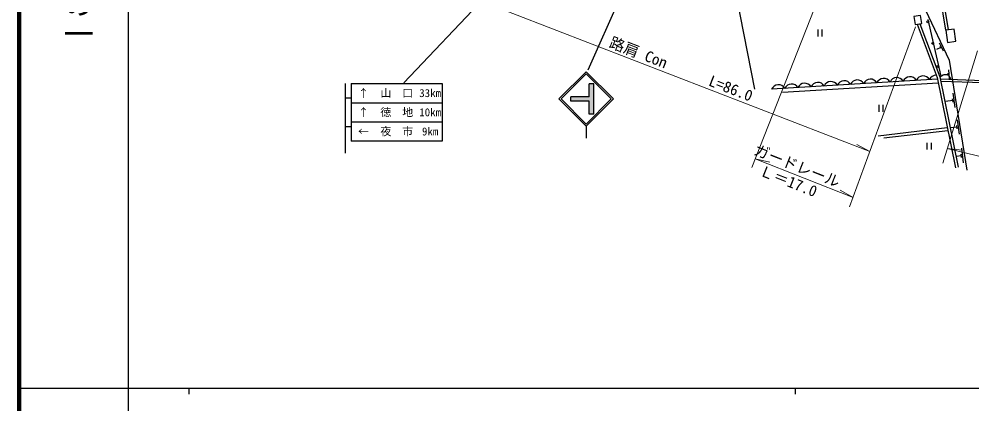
# Model space of a CAD drawing. Units: millimetres at full size, sheet at 1:1000; details may follow other scales. Extents: x 40000 to 680000, y 20000 to 380000.
# Drawn here: x 40000 to 197186, y 202409 to 265925 of the extents above; entities that cross this region are included whole.
import ezdxf
from ezdxf.enums import TextEntityAlignment as Align

# ---------------------------------------------------------------- set-up
doc = ezdxf.new("R2010")
doc.units = ezdxf.units.MM
doc.header["$LTSCALE"] = 1000
for name, color, linetype, lineweight in [('M-BGD', 7, 'Continuous', 25), ('M-STR-HTXT', 7, 'Continuous', 13), ('M-STR-STRC', 7, 'Continuous', 25), ('M-TTL', 2, 'Continuous', 140), ('M-TTL-BAND', 7, 'Continuous', 25)]:
    doc.layers.add(name, color=color, linetype=linetype, lineweight=lineweight)
doc.styles.add('@ＭＳ ゴシック', font='')
doc.styles.add('ＭＳ ゴシック', font='')
doc.styles.get('@ＭＳ ゴシック').set_extended_font_data('@MS Gothic')
doc.styles.get('ＭＳ ゴシック').set_extended_font_data('MS Gothic')

msp = doc.modelspace()

# ---------------------------------------------------------------- hatches: boundary and pattern name
at = {"layer": 'M-STR-STRC'}
msp.add_hatch(color=256, dxfattribs=at).paths.add_polyline_path([(131045, 253116), (134045, 253116), (134045, 255241), (134795, 255241), (134795, 250241), (134045, 250241), (134045, 252366), (131045, 252366)])

# ---------------------------------------------------------------- linework, layer by layer
at = {"layer": 'M-BGD'}
for p, q in [((192898, 264064), (190316, 279351)), ((193339, 264125), (190755, 279425)), ((156967, 276569), (161303, 254346)), ((192094, 256493), (189990, 265835)), ((171778, 264174), (171778, 263056)), ((172445, 264174), (172445, 263056)), ((192038, 261215), (191359, 260898)), ((192491, 260599), (191858, 261958)), ((192112, 261057), (191964, 261374)), ((193272, 256797), (192524, 256740)), ((193285, 256622), (193259, 256971)), ((193479, 256060), (193364, 257556)), ((191498, 256015), (164147, 254341)), ((191632, 255354), (165940, 253806)), ((191976, 256068), (198962, 255794)), ((192050, 255702), (199022, 255435)), ((194423, 251325), (194109, 253704)), ((181800, 251750), (181800, 250632)), ((182466, 251750), (182466, 250632)), ((194028, 252483), (192839, 252326)), ((194065, 252206), (193992, 252761)), ((194770, 247820), (194697, 248375)), ((195129, 246939), (194814, 249319)), ((193122, 247960), (181715, 246612)), ((193222, 247466), (182629, 246251)), ((194733, 248098), (193613, 247950)), ((189770, 245499), (189770, 244382)), ((190437, 245499), (190437, 244382)), ((195455, 243094), (195382, 243649)), ((195813, 242214), (195499, 244593)), ((195418, 243372), (194559, 243258))]:
    msp.add_line(p, q, dxfattribs=at)
for points in [[(110355, 298447), (145242, 285369), (166919, 277212), (177672, 272456), (189514, 267399), (193453, 259124), (196335, 240989)], [(188132, 265076), (191450, 256253), (194449, 241381)], [(188614, 265157), (191912, 256385), (194918, 241475)], [(191912, 256385), (192448, 256704), (193246, 256752), (193690, 256001)]]:
    msp.add_lwpolyline(points, dxfattribs=at)
for points in [[(187804, 265021), (188931, 265209), (188711, 266522), (187585, 266333)], [(193171, 262080), (194538, 262268), (194265, 264252), (192898, 264064)]]:
    msp.add_lwpolyline(points, close=True, dxfattribs=at)
for centre in [(189918, 265473), (190721, 261908), (191579, 258098)]:
    msp.add_circle(centre, 150, dxfattribs=at)
for centre, start in [((184790, 255053), 30.37433), ((186960, 255186), 30.37433), ((189129, 255319), 30.37433), ((191299, 255452), 90.23862), ((165266, 253858), 30.37433), ((167435, 253991), 30.37433), ((169604, 254124), 30.37433), ((171774, 254256), 30.37433), ((173943, 254389), 30.37433), ((176113, 254522), 30.37433), ((178282, 254655), 30.37433), ((180451, 254788), 30.37433), ((182621, 254920), 30.37433)]:
    msp.add_arc(centre, 1218, start, 156.63194, dxfattribs=at)
at = {"layer": 'M-STR-HTXT'}
for p, q in [((180334, 244042), (100480, 274994)), ((160879, 241453), (173453, 273434)), ((177014, 234953), (187861, 264645)), ((192377, 242147), (198086, 260665)), ((180334, 244042), (178191, 245239)), ((193115, 244541), (195558, 244302)), ((161438, 242874), (177572, 236481)), ((161438, 242874), (163824, 242296)), ((177572, 236481), (175438, 237694))]:
    msp.add_line(p, q, dxfattribs=at)
msp.add_lwpolyline([(478131, 263030), (391069, 241644), (368973, 236503), (346765, 232731), (334051, 230988), (326380, 230049), (316901, 229383), (307693, 229112), (292044, 229176), (276111, 229722), (263584, 230899), (229325, 235790), (193115, 244541)], dxfattribs=at)
at = {"layer": 'M-STR-STRC'}
for p, q in [((134962, 288740), (103472, 255382)), ((146030, 284940), (133797, 257483)), ((129046, 252741), (133546, 257241)), ((129399, 252741), (133546, 256888)), ((138046, 252741), (133546, 257241)), ((137692, 252741), (133546, 256888)), ((93810, 255293), (93810, 243793)), ((94810, 255293), (109810, 255293)), ((94810, 255293), (94810, 245793)), ((109810, 255293), (109810, 245793)), ((134795, 255241), (134045, 255241)), ((134045, 253116), (134045, 255241)), ((134795, 250241), (134795, 255241)), ((131045, 252366), (131045, 253116)), ((134045, 253116), (131045, 253116)), ((93810, 252918), (94810, 252918)), ((94810, 252126), (109810, 252126)), ((129046, 252741), (133546, 248241)), ((129399, 252741), (133546, 248594)), ((134045, 252366), (131045, 252366)), ((133546, 248594), (137692, 252741)), ((133546, 248241), (138046, 252741)), ((134045, 250241), (134045, 252366)), ((134795, 250241), (134045, 250241)), ((94810, 248960), (109810, 248960)), ((93810, 248168), (94810, 248168)), ((133546, 248241), (133546, 246241)), ((109810, 245793), (94810, 245793))]:
    msp.add_line(p, q, dxfattribs=at)
at = {"layer": 'M-TTL'}
msp.add_line((40000, 380000), (40000, 20000), dxfattribs=at)
at = {"layer": 'M-TTL-BAND'}
for p, q in [((58000, 370000), (58000, 20000)), ((40000, 205000), (579000, 205000)), ((68000, 205000), (68000, 204000)), ((168000, 205000), (168000, 204000))]:
    msp.add_line(p, q, dxfattribs=at)

# ---------------------------------------------------------------- texts
at = {"layer": 'M-STR-HTXT', "style": 'ＭＳ ゴシック'}
for s, rotation, p in [('路肩 Con', 338.813, (136990, 260842)), ('L=86.0', 338.813, (153399, 254482)), ('ガードレール', 338.384, (160837, 243113)), ('Ｌ＝17.0', 338.384, (161705, 239693))]:
    msp.add_text(s, height=1833, rotation=rotation, dxfattribs=at).set_placement(p, align=Align.BOTTOM_LEFT)
at = {"layer": 'M-STR-STRC', "style": 'ＭＳ ゴシック'}
for s, p in [('↑', (96810, 253710)), ('山\u3000口', (102310, 253710)), ('33km', (107810, 253710)), ('↑', (96810, 250543)), ('徳\u3000地', (102310, 250543)), ('10km', (107810, 250543)), ('←', (96810, 247376)), ('夜\u3000市', (102310, 247376)), ('9km', (107810, 247376))]:
    msp.add_text(s, height=1320, dxfattribs=at).set_placement(p, align=Align.MIDDLE_CENTER)
at = {"layer": 'M-TTL-BAND', "style": '@ＭＳ ゴシック'}
msp.add_text('縮尺千分の一', height=3666, rotation=270, dxfattribs=at).set_placement((49777, 261030), align=Align.MIDDLE_RIGHT)

doc.saveas('drawing.dxf')
